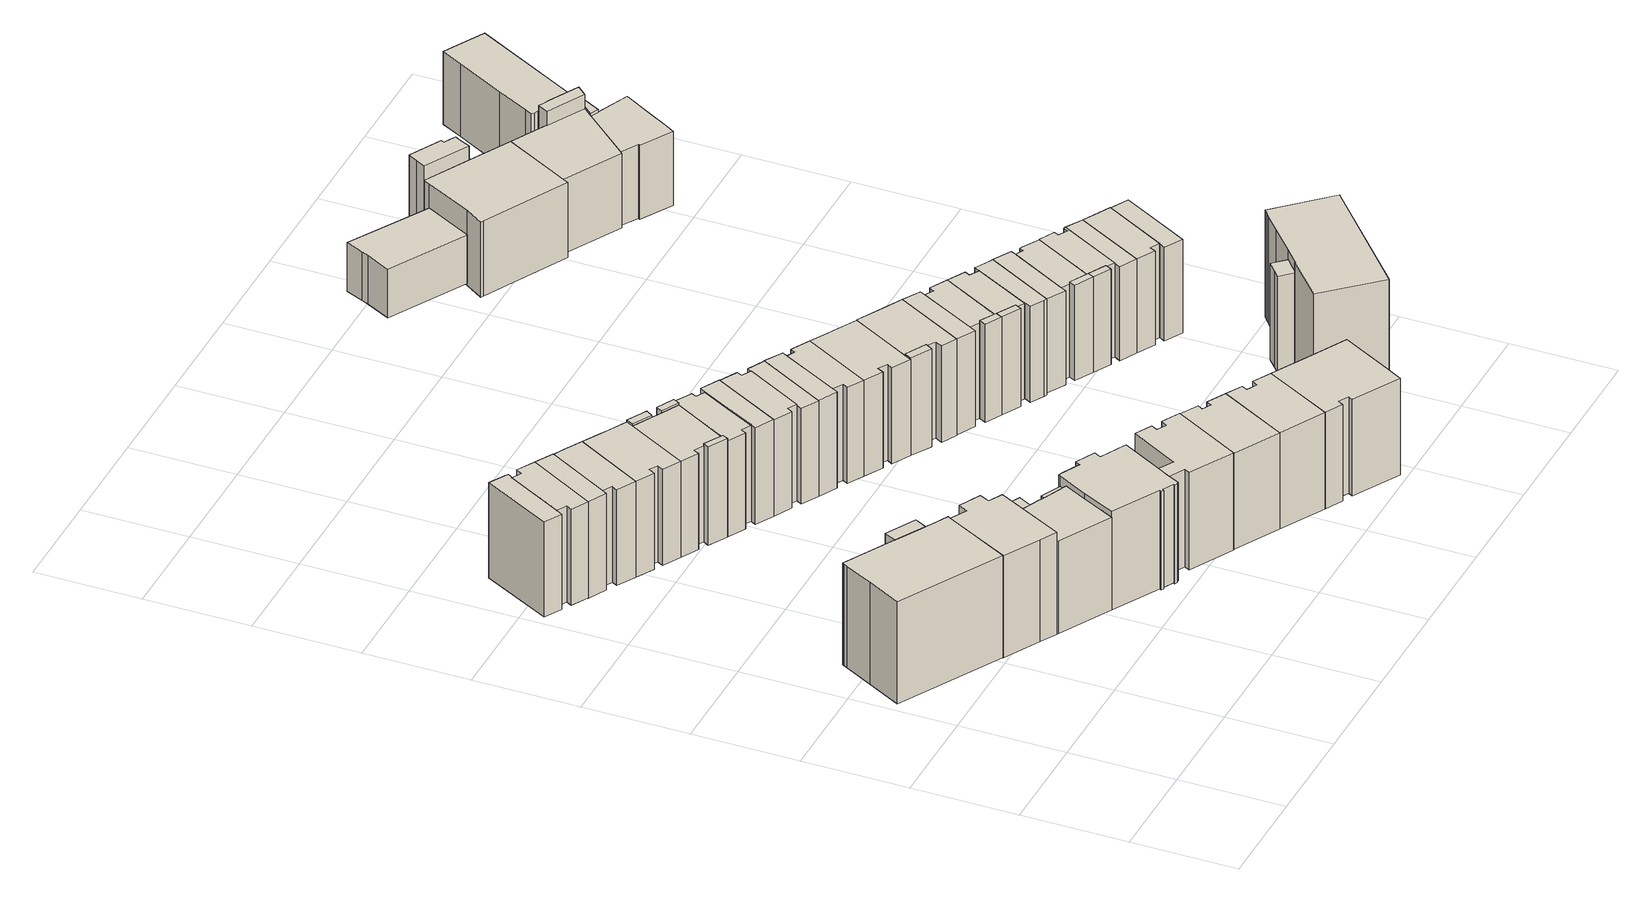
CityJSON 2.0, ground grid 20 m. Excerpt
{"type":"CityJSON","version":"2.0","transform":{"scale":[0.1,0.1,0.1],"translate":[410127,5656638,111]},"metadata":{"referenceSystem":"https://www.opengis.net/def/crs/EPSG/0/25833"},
"CityObjects":{
"building1":{"type":"Building","attributes":{"Gemeindeschluessel":14612000,"Geometrietyp2DReferenz":"3000","function":"31001_9998","roofType":"9999"},"children":["building1-1","building1-2"]},
"building1-1":{"type":"BuildingPart","attributes":{"Dachtyp_tdc":"tdcPolyFlatRoof","Dachneigung":0,"QualitaetDacherkennung":39,"Geometrietyp2DReferenz":"3000","measuredHeight":20.77,"roofType":"1000"},"parents":["building1"],"geometry":[{"type":"Solid","lod":"1","boundaries":[[[[0,1,2,3]],[[4,5,6,7]],[[2,5,4,3]],[[1,6,5,2]],[[0,7,6,1]],[[3,4,7,0]]]]}]},
"building1-2":{"type":"BuildingPart","attributes":{"Dachtyp_tdc":"tdcGableRoof","Dachneigung":35.27,"QualitaetDacherkennung":71,"Geometrietyp2DReferenz":"3000","measuredHeight":23.4,"roofType":"3100"},"parents":["building1"],"geometry":[{"type":"Solid","lod":"1","boundaries":[[[[8,9,10,11,12,13,14,15,16,17,0,3,18,19]],[[20,21,22,4,7,23,24,25,26,27,28,29,30,31]],[[19,21,20,8]],[[18,22,21,19]],[[3,4,22,18]],[[0,7,4,3]],[[17,23,7,0]],[[16,24,23,17]],[[15,25,24,16]],[[14,26,25,15]],[[13,27,26,14]],[[12,28,27,13]],[[11,29,28,12]],[[10,30,29,11]],[[9,31,30,10]],[[8,20,31,9]]]]}]},
"building2":{"type":"Building","attributes":{"Dachtyp_tdc":"tdcFreeFormRoof","Gemeindeschluessel":14612000,"Dachneigung":32.31,"QualitaetDacherkennung":69,"Geometrietyp2DReferenz":"3000","measuredHeight":23.55,"function":"31001_9998","roofType":"5000"},"geometry":[{"type":"Solid","lod":"1","boundaries":[[[[32,33,34,35,36,37,38,39,40]],[[41,42,43,44,45,46,47,48,49]],[[40,42,41,32]],[[39,43,42,40]],[[38,44,43,39]],[[37,45,44,38]],[[36,46,45,37]],[[35,47,46,36]],[[34,48,47,35]],[[33,49,48,34]],[[32,41,49,33]]]]}]},
"building3":{"type":"Building","attributes":{"Gemeindeschluessel":14612000,"Geometrietyp2DReferenz":"3000","function":"31001_9998","roofType":"9999"},"children":["building3-1","building3-2"]},
"building3-1":{"type":"BuildingPart","attributes":{"Dachtyp_tdc":"tdcPolyFlatRoof","Dachneigung":0,"QualitaetDacherkennung":42,"Geometrietyp2DReferenz":"3000","measuredHeight":19.45,"roofType":"1000"},"parents":["building3"],"geometry":[{"type":"Solid","lod":"1","boundaries":[[[[50,51,52,53,54,55,56,57]],[[58,59,60,61,62,63,64,65]],[[57,59,58,50]],[[56,60,59,57]],[[55,61,60,56]],[[54,62,61,55]],[[53,63,62,54]],[[52,64,63,53]],[[51,65,64,52]],[[50,58,65,51]]]]}]},
"building3-2":{"type":"BuildingPart","attributes":{"Dachtyp_tdc":"tdcPolyFlatRoof","Dachneigung":0,"QualitaetDacherkennung":59,"Geometrietyp2DReferenz":"3000","measuredHeight":19.49,"roofType":"1000"},"parents":["building3"],"geometry":[{"type":"Solid","lod":"1","boundaries":[[[[66,67,68,69,70,71,72,73,74]],[[58,65,75,76,77,78,79,80,59]],[[73,58,59,74]],[[72,65,58,73]],[[71,75,65,72]],[[70,76,75,71]],[[69,77,76,70]],[[68,78,77,69]],[[67,79,78,68]],[[66,80,79,67]],[[74,59,80,66]]]]}]},
"building4":{"type":"Building","attributes":{"Gemeindeschluessel":14612000,"Geometrietyp2DReferenz":"3000","function":"31001_9998","roofType":"9999"},"children":["building4-1","building4-2","building4-3"]},
"building4-1":{"type":"BuildingPart","attributes":{"Dachtyp_tdc":"tdcPolyFlatRoof","Dachneigung":10.09,"QualitaetDacherkennung":33,"Geometrietyp2DReferenz":"3000","measuredHeight":18.02,"roofType":"2100"},"parents":["building4"],"geometry":[{"type":"Solid","lod":"1","boundaries":[[[[81,82,83,84,85]],[[86,87,88,89,90]],[[85,87,86,81]],[[84,88,87,85]],[[83,89,88,84]],[[82,90,89,83]],[[81,86,90,82]]]]}]},
"building4-2":{"type":"BuildingPart","attributes":{"Dachtyp_tdc":"tdcPolyFlatRoof","Dachneigung":6.08,"QualitaetDacherkennung":47,"Geometrietyp2DReferenz":"3000","measuredHeight":18.14,"roofType":"2100"},"parents":["building4"],"geometry":[{"type":"Solid","lod":"1","boundaries":[[[[91,92,93,94,95,96,97,98,99,100,101]],[[102,47,103,104,105,106,107,108,109,110,111]],[[101,47,102,91]],[[100,103,47,101]],[[99,104,103,100]],[[98,105,104,99]],[[97,106,105,98]],[[96,107,106,97]],[[95,108,107,96]],[[94,109,108,95]],[[93,110,109,94]],[[92,111,110,93]],[[91,102,111,92]]]]}]},
"building4-3":{"type":"BuildingPart","attributes":{"Dachtyp_tdc":"tdcGableRoof","Dachneigung":26.46,"QualitaetDacherkennung":65,"Geometrietyp2DReferenz":"3000","measuredHeight":20.52,"roofType":"3100"},"parents":["building4"],"geometry":[{"type":"Solid","lod":"1","boundaries":[[[[112,113,114,115,116,117,118,119,120]],[[48,121,102,111,87,86,122,123,124]],[[120,121,48,112]],[[119,102,121,120]],[[118,111,102,119]],[[117,87,111,118]],[[116,86,87,117]],[[115,122,86,116]],[[114,123,122,115]],[[113,124,123,114]],[[112,48,124,113]]]]}]},
"building5":{"type":"Building","attributes":{"Gemeindeschluessel":14612000,"Geometrietyp2DReferenz":"3000","function":"31001_9998","roofType":"9999"},"children":["building5-1","building5-2"]},
"building5-1":{"type":"BuildingPart","attributes":{"Dachtyp_tdc":"tdcPolyFlatRoof","Dachneigung":0,"QualitaetDacherkennung":44,"Geometrietyp2DReferenz":"3000","measuredHeight":19.54,"roofType":"1000"},"parents":["building5"],"geometry":[{"type":"Solid","lod":"1","boundaries":[[[[69,68,125,126,127]],[[128,129,130,131,132]],[[127,129,128,69]],[[126,130,129,127]],[[125,131,130,126]],[[68,132,131,125]],[[69,128,132,68]]]]}]},
"building5-2":{"type":"BuildingPart","attributes":{"Dachtyp_tdc":"tdcPolyFlatRoof","Dachneigung":0,"QualitaetDacherkennung":51,"Geometrietyp2DReferenz":"3000","measuredHeight":19.5,"roofType":"1000"},"parents":["building5"],"geometry":[{"type":"Solid","lod":"1","boundaries":[[[[133,134,135,136,137,138,139]],[[140,141,142,130,129,143,144]],[[139,141,140,133]],[[138,142,141,139]],[[137,130,142,138]],[[136,129,130,137]],[[135,143,129,136]],[[134,144,143,135]],[[133,140,144,134]]]]}]},
"building6":{"type":"Building","attributes":{"Dachtyp_tdc":"tdcGableRoof","Gemeindeschluessel":14612000,"Dachneigung":28.45,"QualitaetDacherkennung":68,"Geometrietyp2DReferenz":"3000","measuredHeight":22.3,"function":"31001_9998","roofType":"3100"},"geometry":[{"type":"Solid","lod":"1","boundaries":[[[[145,146,147,148,149,150,151,152,153,154,155,156,157,158,159,160,161,162,163,164,165,166,167]],[[168,169,170,171,172,173,174,175,176,123,177,90,178,179,180,181,182,183,184,185,186,187,188]],[[167,169,168,145]],[[166,170,169,167]],[[165,171,170,166]],[[164,172,171,165]],[[163,173,172,164]],[[162,174,173,163]],[[161,175,174,162]],[[160,176,175,161]],[[159,123,176,160]],[[158,177,123,159]],[[157,90,177,158]],[[156,178,90,157]],[[155,179,178,156]],[[154,180,179,155]],[[153,181,180,154]],[[152,182,181,153]],[[151,183,182,152]],[[150,184,183,151]],[[149,185,184,150]],[[148,186,185,149]],[[147,187,186,148]],[[146,188,187,147]],[[145,168,188,146]]]]}]},
"building7":{"type":"Building","attributes":{"Dachtyp_tdc":"tdcPolyFlatRoof","Gemeindeschluessel":14612000,"Dachneigung":0,"QualitaetDacherkennung":43,"Geometrietyp2DReferenz":"3000","measuredHeight":19.49,"function":"31001_9998","roofType":"1000"},"geometry":[{"type":"Solid","lod":"1","boundaries":[[[[189,190,191,192,134,133,193,194,195,196]],[[197,198,199,200,201,140,144,202,203,204]],[[196,198,197,189]],[[195,199,198,196]],[[194,200,199,195]],[[193,201,200,194]],[[133,140,201,193]],[[134,144,140,133]],[[192,202,144,134]],[[191,203,202,192]],[[190,204,203,191]],[[189,197,204,190]]]]}]},
"building8":{"type":"Building","attributes":{"Gemeindeschluessel":14612000,"Geometrietyp2DReferenz":"3000","function":"31001_9998","roofType":"9999"},"children":["building8-1","building8-2","building8-3","building8-4"]},
"building8-1":{"type":"BuildingPart","attributes":{"Dachtyp_tdc":"tdcPolyFlatRoof","Dachneigung":0,"QualitaetDacherkennung":64,"Geometrietyp2DReferenz":"3000","measuredHeight":19.55,"roofType":"1000"},"parents":["building8"],"geometry":[{"type":"Solid","lod":"1","boundaries":[[[[205,206,207,208,209,210,189,211,212]],[[213,214,215,197,216,217,218,219,220]],[[212,214,213,205]],[[211,215,214,212]],[[189,197,215,211]],[[210,216,197,189]],[[209,217,216,210]],[[208,218,217,209]],[[207,219,218,208]],[[206,220,219,207]],[[205,213,220,206]]]]}]},
"building8-2":{"type":"BuildingPart","attributes":{"Dachtyp_tdc":"tdcPolyFlatRoof","Dachneigung":7.42,"QualitaetDacherkennung":35,"Geometrietyp2DReferenz":"3000","measuredHeight":20.05,"roofType":"2100"},"parents":["building8"],"geometry":[{"type":"Solid","lod":"1","boundaries":[[[[221,222,223,224,225]],[[226,217,216,204,227]],[[225,217,226,221]],[[224,216,217,225]],[[223,204,216,224]],[[222,227,204,223]],[[221,226,227,222]]]]}]},
"building8-3":{"type":"BuildingPart","attributes":{"Dachtyp_tdc":"tdcPolyFlatRoof","Dachneigung":9,"QualitaetDacherkennung":32,"Geometrietyp2DReferenz":"3000","measuredHeight":20.08,"roofType":"2100"},"parents":["building8"],"geometry":[{"type":"Solid","lod":"1","boundaries":[[[[228,229,230,231]],[[232,213,220,233]],[[231,213,232,228]],[[230,220,213,231]],[[229,233,220,230]],[[228,232,233,229]]]]}]},
"building8-4":{"type":"BuildingPart","attributes":{"Dachtyp_tdc":"tdcPolyFlatRoof","Dachneigung":7.93,"QualitaetDacherkennung":36,"Geometrietyp2DReferenz":"3000","measuredHeight":20.02,"roofType":"2100"},"parents":["building8"],"geometry":[{"type":"Solid","lod":"1","boundaries":[[[[234,235,236,237]],[[238,219,218,239]],[[237,219,238,234]],[[236,218,219,237]],[[235,239,218,236]],[[234,238,239,235]]]]}]},
"building9":{"type":"Building","attributes":{"Dachtyp_tdc":"tdcFreeFormRoof","Gemeindeschluessel":14612000,"Dachneigung":18.69,"QualitaetDacherkennung":14,"Geometrietyp2DReferenz":"3000","measuredHeight":20.58,"function":"31001_9998","roofType":"5000"},"geometry":[{"type":"Solid","lod":"1","boundaries":[[[[240,241,242,243,244,245,246,247,248,249,250,251]],[[252,253,254,255,256,257,258,259,260,261,262,263]],[[251,253,252,240]],[[250,254,253,251]],[[249,255,254,250]],[[248,256,255,249]],[[247,257,256,248]],[[246,258,257,247]],[[245,259,258,246]],[[244,260,259,245]],[[243,261,260,244]],[[242,262,261,243]],[[241,263,262,242]],[[240,252,263,241]]]]}]},
"building10":{"type":"Building","attributes":{"Gemeindeschluessel":14612000,"Geometrietyp2DReferenz":"3000","function":"31001_9998","roofType":"9999"},"children":["building10-1","building10-2"]},
"building10-1":{"type":"BuildingPart","attributes":{"Dachtyp_tdc":"tdcPolyFlatRoof","Dachneigung":0,"QualitaetDacherkennung":35,"Geometrietyp2DReferenz":"3000","measuredHeight":19.64,"roofType":"1000"},"parents":["building10"],"geometry":[{"type":"Solid","lod":"1","boundaries":[[[[264,265,266,267,268,269,270]],[[271,272,273,274,275,276,277]],[[270,272,271,264]],[[269,273,272,270]],[[268,274,273,269]],[[267,275,274,268]],[[266,276,275,267]],[[265,277,276,266]],[[264,271,277,265]]]]}]},
"building10-2":{"type":"BuildingPart","attributes":{"Dachtyp_tdc":"tdcPolyFlatRoof","Dachneigung":0,"QualitaetDacherkennung":57,"Geometrietyp2DReferenz":"3000","measuredHeight":19.51,"roofType":"1000"},"parents":["building10"],"geometry":[{"type":"Solid","lod":"1","boundaries":[[[[278,279,280,281,282,283,284,285,286,287]],[[273,288,289,233,238,290,291,292,275,274]],[[287,288,273,278]],[[286,289,288,287]],[[285,233,289,286]],[[284,238,233,285]],[[283,290,238,284]],[[282,291,290,283]],[[281,292,291,282]],[[280,275,292,281]],[[279,274,275,280]],[[278,273,274,279]]]]}]},
"building11":{"type":"Building","attributes":{"Dachtyp_tdc":"tdcPolyFlatRoof","Gemeindeschluessel":14612000,"Dachneigung":0,"QualitaetDacherkennung":51,"Geometrietyp2DReferenz":"3000","measuredHeight":19.53,"function":"31001_9998","roofType":"1000"},"geometry":[{"type":"Solid","lod":"1","boundaries":[[[[293,294,295,296,297,298,299,300]],[[301,302,303,304,305,306,307,308]],[[300,302,301,293]],[[299,303,302,300]],[[298,304,303,299]],[[297,305,304,298]],[[296,306,305,297]],[[295,307,306,296]],[[294,308,307,295]],[[293,301,308,294]]]]}]},
"building12":{"type":"Building","attributes":{"Gemeindeschluessel":14612000,"Geometrietyp2DReferenz":"3000","function":"31001_9998","roofType":"9999"},"children":["building12-1","building12-2"]},
"building12-1":{"type":"BuildingPart","attributes":{"Dachtyp_tdc":"tdcPolyFlatRoof","Dachneigung":0,"QualitaetDacherkennung":42,"Geometrietyp2DReferenz":"3000","measuredHeight":19.48,"roofType":"1000"},"parents":["building12"],"geometry":[{"type":"Solid","lod":"1","boundaries":[[[[309,310,311,312,313,314,315]],[[316,317,318,319,320,321,322]],[[314,317,316,315]],[[313,318,317,314]],[[312,319,318,313]],[[311,320,319,312]],[[310,321,320,311]],[[309,322,321,310]],[[315,316,322,309]]]]}]},
"building12-2":{"type":"BuildingPart","attributes":{"Dachtyp_tdc":"tdcPolyFlatRoof","Dachneigung":0,"QualitaetDacherkennung":58,"Geometrietyp2DReferenz":"3000","measuredHeight":19.56,"roofType":"1000"},"parents":["building12"],"geometry":[{"type":"Solid","lod":"1","boundaries":[[[[323,324,325,326,327,328,329,330,331]],[[277,332,333,334,316,322,335,336,271]],[[331,332,277,323]],[[330,333,332,331]],[[329,334,333,330]],[[328,316,334,329]],[[327,322,316,328]],[[326,335,322,327]],[[325,336,335,326]],[[324,271,336,325]],[[323,277,271,324]]]]}]},
"building13":{"type":"Building","attributes":{"Dachtyp_tdc":"tdcPolyFlatRoof","Gemeindeschluessel":14612000,"Dachneigung":0,"QualitaetDacherkennung":50,"Geometrietyp2DReferenz":"3000","measuredHeight":19.52,"function":"31001_9998","roofType":"1000"},"geometry":[{"type":"Solid","lod":"1","boundaries":[[[[337,295,294,338,339,340,341,342]],[[343,344,345,346,347,348,308,307]],[[342,344,343,337]],[[341,345,344,342]],[[340,346,345,341]],[[339,347,346,340]],[[338,348,347,339]],[[294,308,348,338]],[[295,307,308,294]],[[337,343,307,295]]]]}]},
"building14":{"type":"Building","attributes":{"Gemeindeschluessel":14612000,"Geometrietyp2DReferenz":"3000","function":"31001_9998","roofType":"9999"},"children":["building14-1","building14-2"]},
"building14-1":{"type":"BuildingPart","attributes":{"Dachtyp_tdc":"tdcPolyFlatRoof","Dachneigung":0,"QualitaetDacherkennung":56,"Geometrietyp2DReferenz":"3000","measuredHeight":19.5,"roofType":"1000"},"parents":["building14"],"geometry":[{"type":"Solid","lod":"1","boundaries":[[[[349,350,351,352,353,354,355,356,357]],[[358,359,360,361,362,363,364,365,366]],[[357,359,358,349]],[[356,360,359,357]],[[355,361,360,356]],[[354,362,361,355]],[[353,363,362,354]],[[352,364,363,353]],[[351,365,364,352]],[[350,366,365,351]],[[349,358,366,350]]]]}]},
"building14-2":{"type":"BuildingPart","attributes":{"Dachtyp_tdc":"tdcPolyFlatRoof","Dachneigung":0,"QualitaetDacherkennung":42,"Geometrietyp2DReferenz":"3000","measuredHeight":19.55,"roofType":"1000"},"parents":["building14"],"geometry":[{"type":"Solid","lod":"1","boundaries":[[[[367,368,369,370,371,372,373]],[[319,374,375,362,361,376,320]],[[373,374,319,367]],[[372,375,374,373]],[[371,362,375,372]],[[370,361,362,371]],[[369,376,361,370]],[[368,320,376,369]],[[367,319,320,368]]]]}]},
"building15":{"type":"Building","attributes":{"Gemeindeschluessel":14612000,"Dachtyp_tdc":"tdcPolyFlatRoof","Dachneigung":0,"QualitaetDacherkennung":46,"Geometrietyp2DReferenz":"3000","measuredHeight":19.52,"function":"31001_9998","roofType":"1000"},"geometry":[{"type":"Solid","lod":"1","boundaries":[[[[377,378,379,380,350,349,381,382,383,384]],[[385,386,387,388,389,358,366,390,391,392]],[[384,386,385,377]],[[383,387,386,384]],[[382,388,387,383]],[[381,389,388,382]],[[349,358,389,381]],[[350,366,358,349]],[[380,390,366,350]],[[379,391,390,380]],[[378,392,391,379]],[[377,385,392,378]]]]}]},
"building16":{"type":"Building","attributes":{"Dachtyp_tdc":"tdcPolyFlatRoof","Gemeindeschluessel":14612000,"Dachneigung":0,"QualitaetDacherkennung":45,"Geometrietyp2DReferenz":"3000","measuredHeight":19.58,"function":"31001_9998","roofType":"1000"},"geometry":[{"type":"Solid","lod":"1","boundaries":[[[[393,394,395,396,397,398,339,338,399,400,401,402]],[[403,404,405,406,407,348,347,408,409,410,411,412]],[[402,404,403,393]],[[401,405,404,402]],[[400,406,405,401]],[[399,407,406,400]],[[338,348,407,399]],[[339,347,348,338]],[[398,408,347,339]],[[397,409,408,398]],[[396,410,409,397]],[[395,411,410,396]],[[394,412,411,395]],[[393,403,412,394]]]]}]},
"building17":{"type":"Building","attributes":{"Gemeindeschluessel":14612000,"Geometrietyp2DReferenz":"3000","function":"31001_9998","roofType":"9999"},"children":["building17-1","building17-2"]},
"building17-1":{"type":"BuildingPart","attributes":{"Dachtyp_tdc":"tdcPolyFlatRoof","Dachneigung":0,"QualitaetDacherkennung":53,"Geometrietyp2DReferenz":"3000","measuredHeight":19.51,"roofType":"1000"},"parents":["building17"],"geometry":[{"type":"Solid","lod":"1","boundaries":[[[[413,414,415,416,417,418,419,420,421]],[[422,423,424,425,426,392,427,428,429]],[[421,423,422,413]],[[420,424,423,421]],[[419,425,424,420]],[[418,426,425,419]],[[417,392,426,418]],[[416,427,392,417]],[[415,428,427,416]],[[414,429,428,415]],[[413,422,429,414]]]]}]},
"building17-2":{"type":"BuildingPart","attributes":{"Dachtyp_tdc":"tdcPolyFlatRoof","Dachneigung":8.53,"QualitaetDacherkennung":29,"Geometrietyp2DReferenz":"3000","measuredHeight":20.02,"roofType":"2100"},"parents":["building17"],"geometry":[{"type":"Solid","lod":"1","boundaries":[[[[430,431,432,433]],[[385,426,425,434]],[[433,426,385,430]],[[432,425,426,433]],[[431,434,425,432]],[[430,385,434,431]]]]}]},
"building18":{"type":"Building","attributes":{"Gemeindeschluessel":14612000,"Geometrietyp2DReferenz":"3000","function":"31001_9998","roofType":"9999"},"children":["building18-1","building18-2","building18-3"]},
"building18-1":{"type":"BuildingPart","attributes":{"Dachtyp_tdc":"tdcPolyFlatRoof","Dachneigung":0,"QualitaetDacherkennung":42,"Geometrietyp2DReferenz":"3000","measuredHeight":19.47,"roofType":"1000"},"parents":["building18"],"geometry":[{"type":"Solid","lod":"1","boundaries":[[[[414,413,435,436,437,438,439]],[[440,441,442,443,444,445,446]],[[439,441,440,414]],[[438,442,441,439]],[[437,443,442,438]],[[436,444,443,437]],[[435,445,444,436]],[[413,446,445,435]],[[414,440,446,413]]]]}]},
"building18-2":{"type":"BuildingPart","attributes":{"Dachtyp_tdc":"tdcPolyFlatRoof","Dachneigung":0,"QualitaetDacherkennung":58,"Geometrietyp2DReferenz":"3000","measuredHeight":19.42,"roofType":"1000"},"parents":["building18"],"geometry":[{"type":"Solid","lod":"1","boundaries":[[[[447,448,449,450,451,452,453]],[[443,454,455,456,457,458,444]],[[453,454,443,447]],[[452,455,454,453]],[[451,456,455,452]],[[450,457,456,451]],[[449,458,457,450]],[[448,444,458,449]],[[447,443,444,448]]]]}]},
"building18-3":{"type":"BuildingPart","attributes":{"Dachtyp_tdc":"tdcPolyFlatRoof","Dachneigung":8.06,"QualitaetDacherkennung":34,"Geometrietyp2DReferenz":"3000","measuredHeight":19.95,"roofType":"2100"},"parents":["building18"],"geometry":[{"type":"Solid","lod":"1","boundaries":[[[[459,460,461,462]],[[457,463,464,458]],[[462,463,457,459]],[[461,464,463,462]],[[460,458,464,461]],[[459,457,458,460]]]]}]},
"building19":{"type":"Building","attributes":{"Gemeindeschluessel":14612000,"Geometrietyp2DReferenz":"3000","function":"31001_9998","roofType":"9999"},"children":["building19-1","building19-2","building19-3"]},
"building19-1":{"type":"BuildingPart","attributes":{"Dachtyp_tdc":"tdcPolyFlatRoof","Dachneigung":12.06,"QualitaetDacherkennung":27,"Geometrietyp2DReferenz":"3000","measuredHeight":20,"roofType":"2100"},"parents":["building19"],"geometry":[{"type":"Solid","lod":"1","boundaries":[[[[462,465,466,467]],[[463,468,469,470]],[[467,468,463,462]],[[466,469,468,467]],[[465,470,469,466]],[[462,463,470,465]]]]}]},
"building19-2":{"type":"BuildingPart","attributes":{"Dachtyp_tdc":"tdcPolyFlatRoof","Dachneigung":0,"QualitaetDacherkennung":57,"Geometrietyp2DReferenz":"3000","measuredHeight":19.43,"roofType":"1000"},"parents":["building19"],"geometry":[{"type":"Solid","lod":"1","boundaries":[[[[471,472,473,474,475,451,476,477,478]],[[479,480,469,468,456,481,482,483,484]],[[478,480,479,471]],[[477,469,480,478]],[[476,468,469,477]],[[451,456,468,476]],[[475,481,456,451]],[[474,482,481,475]],[[473,483,482,474]],[[472,484,483,473]],[[471,479,484,472]]]]}]},
"building19-3":{"type":"BuildingPart","attributes":{"Dachtyp_tdc":"tdcGableRoof","Dachneigung":13.57,"QualitaetDacherkennung":36,"Geometrietyp2DReferenz":"3000","measuredHeight":19.9,"roofType":"3100"},"parents":["building19"],"geometry":[{"type":"Solid","lod":"1","boundaries":[[[[485,486,487,488,489,490,491,492,493,494,495]],[[480,479,484,496,497,498,499,500,501,502,503]],[[495,479,480,485]],[[494,484,479,495]],[[493,496,484,494]],[[492,497,496,493]],[[491,498,497,492]],[[490,499,498,491]],[[489,500,499,490]],[[488,501,500,489]],[[487,502,501,488]],[[486,503,502,487]],[[485,480,503,486]]]]}]},
"building20":{"type":"Building","attributes":{"Gemeindeschluessel":14612000,"Geometrietyp2DReferenz":"3000","function":"31001_9998","roofType":"9999"},"children":["building20-1","building20-2","building20-3"]},
"building20-1":{"type":"BuildingPart","attributes":{"Dachtyp_tdc":"tdcPolyFlatRoof","Dachneigung":10.18,"QualitaetDacherkennung":40,"Geometrietyp2DReferenz":"3000","measuredHeight":19.6,"roofType":"2100"},"parents":["building20"],"geometry":[{"type":"Solid","lod":"1","boundaries":[[[[504,505,506,507]],[[508,509,510,511]],[[507,509,508,504]],[[506,510,509,507]],[[505,511,510,506]],[[504,508,511,505]]]]}]},
"building20-2":{"type":"BuildingPart","attributes":{"Dachtyp_tdc":"tdcPolyFlatRoof","Dachneigung":0,"QualitaetDacherkennung":59,"Geometrietyp2DReferenz":"3000","measuredHeight":19.07,"roofType":"1000"},"parents":["building20"],"geometry":[{"type":"Solid","lod":"1","boundaries":[[[[512,513,514,515,516,517,518,519]],[[520,521,522,523,524,510,509,525]],[[519,521,520,512]],[[518,522,521,519]],[[517,523,522,518]],[[516,524,523,517]],[[515,510,524,516]],[[514,509,510,515]],[[513,525,509,514]],[[512,520,525,513]]]]}]},
"building20-3":{"type":"BuildingPart","attributes":{"Dachtyp_tdc":"tdcPolyFlatRoof","Dachneigung":0,"QualitaetDacherkennung":42,"Geometrietyp2DReferenz":"3000","measuredHeight":19.18,"roofType":"1000"},"parents":["building20"],"geometry":[{"type":"Solid","lod":"1","boundaries":[[[[490,489,526,527,528,529,530]],[[531,532,533,520,525,534,535]],[[530,532,531,490]],[[529,533,532,530]],[[528,520,533,529]],[[527,525,520,528]],[[526,534,525,527]],[[489,535,534,526]],[[490,531,535,489]]]]}]},
"building21":{"type":"Building","attributes":{"Gemeindeschluessel":14612000,"Geometrietyp2DReferenz":"3000","function":"31001_9998","roofType":"9999"},"children":["building21-1","building21-2","building21-3"]},
"building21-1":{"type":"BuildingPart","attributes":{"Dachtyp_tdc":"tdcPolyFlatRoof","Dachneigung":0,"QualitaetDacherkennung":67,"Geometrietyp2DReferenz":"3000","measuredHeight":19.12,"roofType":"1000"},"parents":["building21"],"geometry":[{"type":"Solid","lod":"1","boundaries":[[[[536,537,538,539,540,541,542,543,544,545]],[[546,510,524,547,548,549,550,551,552,553]],[[545,510,546,536]],[[544,524,510,545]],[[543,547,524,544]],[[542,548,547,543]],[[541,549,548,542]],[[540,550,549,541]],[[539,551,550,540]],[[538,552,551,539]],[[537,553,552,538]],[[536,546,553,537]]]]}]},
"building21-2":{"type":"BuildingPart","attributes":{"Dachtyp_tdc":"tdcPolyFlatRoof","Dachneigung":0,"QualitaetDacherkennung":43,"Geometrietyp2DReferenz":"3000","measuredHeight":19.16,"roofType":"1000"},"parents":["building21"],"geometry":[{"type":"Solid","lod":"1","boundaries":[[[[554,555,556,538,537]],[[557,553,552,558,559]],[[537,553,557,554]],[[538,552,553,537]],[[556,558,552,538]],[[555,559,558,556]],[[554,557,559,555]]]]}]},
"building21-3":{"type":"BuildingPart","attributes":{"Dachtyp_tdc":"tdcPolyFlatRoof","Dachneigung":5.61,"QualitaetDacherkennung":26,"Geometrietyp2DReferenz":"3000","measuredHeight":19.54,"roofType":"2100"},"parents":["building21"],"geometry":[{"type":"Solid","lod":"1","boundaries":[[[[560,506,505,561]],[[546,562,511,510]],[[561,562,546,560]],[[505,511,562,561]],[[506,510,511,505]],[[560,546,510,506]]]]}]},
"building22":{"type":"Building","attributes":{"name":"Stadthaus Friedrichstadt","Gemeindeschluessel":14612000,"Geometrietyp2DReferenz":"3000","function":"31001_9998","roofType":"9999"},"children":["building22-1","building22-2"]},
"building22-1":{"type":"BuildingPart","attributes":{"Dachtyp_tdc":"tdcGableRoof","Dachneigung":10.15,"QualitaetDacherkennung":10,"Geometrietyp2DReferenz":"3000","measuredHeight":24.01,"roofType":"3100"},"parents":["building22"],"geometry":[{"type":"Solid","lod":"1","boundaries":[[[[563,564,565,566,567,568,569,570,571,572,573,574]],[[575,576,577,578,579,580,581,582,583,584,585,586]],[[574,576,575,563]],[[573,577,576,574]],[[572,578,577,573]],[[571,579,578,572]],[[570,580,579,571]],[[569,581,580,570]],[[568,582,581,569]],[[567,583,582,568]],[[566,584,583,567]],[[565,585,584,566]],[[564,586,585,565]],[[563,575,586,564]]]]}]},
"building22-2":{"type":"BuildingPart","attributes":{"Dachtyp_tdc":"tdcGableRoof","Dachneigung":10.3,"QualitaetDacherkennung":55,"Geometrietyp2DReferenz":"3000","measuredHeight":19.91,"roofType":"3100"},"parents":["building22"],"geometry":[{"type":"Solid","lod":"1","boundaries":[[[[587,588,589,590,591,592,593]],[[594,576,575,595,596,597,577]],[[593,576,594,587]],[[592,575,576,593]],[[591,595,575,592]],[[590,596,595,591]],[[589,597,596,590]],[[588,577,597,589]],[[587,594,577,588]]]]}]},
"building23":{"type":"Building","attributes":{"Gemeindeschluessel":14612000,"Dachneigung":84.82,"Dachorientierung":-60.45,"MittlereTraufHoehe":121.61,"QualitaetDacherkennung":90,"ObjektHoehe":10.15,"BodenHoehe":111.75,"Geometrietyp2DReferenz":"3000","AbsoluteHoehe":121.9,"Dachflaeche":173.19,"measuredHeight":10.15,"function":"31001_9998","roofType":"3100","storeysAboveGround":3},"geometry":[{"type":"Solid","lod":"1","boundaries":[[[[598,599,600,601,602,603,604]],[[605,606,607,608,609,610,611]],[[604,606,605,598]],[[603,607,606,604]],[[602,608,607,603]],[[601,609,608,602]],[[600,610,609,601]],[[599,611,610,600]],[[598,605,611,599]]]]}]},
"building24":{"type":"Building","attributes":{"Gemeindeschluessel":14612000,"Geometrietyp2DReferenz":"3000","function":"31001_9998","roofType":"9999"},"children":["building24-1","building24-2"]},
"building24-1":{"type":"BuildingPart","attributes":{"Dachtyp_tdc":"tdcPolyFlatRoof","Dachneigung":0,"QualitaetDacherkennung":50,"Geometrietyp2DReferenz":"3000","measuredHeight":19.14,"roofType":"1000"},"parents":["building24"],"geometry":[{"type":"Solid","lod":"1","boundaries":[[[[556,555,612,613,614,615,616]],[[558,617,618,619,620,621,559]],[[616,617,558,556]],[[615,618,617,616]],[[614,619,618,615]],[[613,620,619,614]],[[612,621,620,613]],[[555,559,621,612]],[[556,558,559,555]]]]}]},
"building24-2":{"type":"BuildingPart","attributes":{"Dachtyp_tdc":"tdcPolyFlatRoof","Dachneigung":0,"QualitaetDacherkennung":39,"Geometrietyp2DReferenz":"3000","measuredHeight":19.02,"roofType":"1000"},"parents":["building24"],"geometry":[{"type":"Solid","lod":"1","boundaries":[[[[622,623,624,625,626]],[[618,627,628,629,619]],[[626,627,618,622]],[[625,628,627,626]],[[624,629,628,625]],[[623,619,629,624]],[[622,618,619,623]]]]}]},
"building25":{"type":"Building","attributes":{"Gemeindeschluessel":14612000,"Geometrietyp2DReferenz":"3000","function":"31001_9998","roofType":"9999"},"children":["building25-1","building25-2","building25-3","building25-4","building25-5","building25-6","building25-7"]},
"building25-1":{"type":"BuildingPart","attributes":{"Dachtyp_tdc":"tdcPolyFlatRoof","Dachneigung":3.02,"QualitaetDacherkennung":70,"Geometrietyp2DReferenz":"3000","measuredHeight":14.99,"roofType":"2100"},"parents":["building25"],"geometry":[{"type":"Solid","lod":"1","boundaries":[[[[630,631,632,633,634,635,636,637,638,639,640,641]],[[642,643,644,645,646,647,648,649,650,651,652,653]],[[641,643,642,630]],[[640,644,643,641]],[[639,645,644,640]],[[638,646,645,639]],[[637,647,646,638]],[[636,648,647,637]],[[635,649,648,636]],[[634,650,649,635]],[[633,651,650,634]],[[632,652,651,633]],[[631,653,652,632]],[[630,642,653,631]]]]}]},
"building25-2":{"type":"BuildingPart","attributes":{"Dachtyp_tdc":"tdcPolyFlatRoof","Dachneigung":0,"QualitaetDacherkennung":32,"Geometrietyp2DReferenz":"3000","measuredHeight":17.97,"roofType":"1000"},"parents":["building25"],"geometry":[{"type":"Solid","lod":"1","boundaries":[[[[654,655,656,657,658,659,660]],[[661,662,663,664,665,666,667]],[[660,662,661,654]],[[659,663,662,660]],[[658,664,663,659]],[[657,665,664,658]],[[656,666,665,657]],[[655,667,666,656]],[[654,661,667,655]]]]}]},
"building25-3":{"type":"BuildingPart","attributes":{"Dachtyp_tdc":"tdcPolyFlatRoof","Dachneigung":2.64,"QualitaetDacherkennung":69,"Geometrietyp2DReferenz":"3000","measuredHeight":15.56,"roofType":"2100"},"parents":["building25"],"geometry":[{"type":"Solid","lod":"1","boundaries":[[[[668,669,670,671,672,673,674,675,676]],[[677,678,679,680,681,682,683,684,685]],[[676,678,677,668]],[[675,679,678,676]],[[674,680,679,675]],[[673,681,680,674]],[[672,682,681,673]],[[671,683,682,672]],[[670,684,683,671]],[[669,685,684,670]],[[668,677,685,669]]]]}]},
"building25-4":{"type":"BuildingPart","attributes":{"Dachtyp_tdc":"tdcGableRoof","Dachneigung":43.67,"QualitaetDacherkennung":9,"Geometrietyp2DReferenz":"3000","measuredHeight":19.12,"roofType":"3100"},"parents":["building25"],"geometry":[{"type":"Solid","lod":"1","boundaries":[[[[686,687,688,689,690,691,692,693,694]],[[695,696,697,698,684,683,699,700,701]],[[694,696,695,686]],[[693,697,696,694]],[[692,698,697,693]],[[691,684,698,692]],[[690,683,684,691]],[[689,699,683,690]],[[688,700,699,689]],[[687,701,700,688]],[[686,695,701,687]]]]}]},
"building25-5":{"type":"BuildingPart","attributes":{"Dachtyp_tdc":"tdcFreeFormRoof","Dachneigung":53.65,"QualitaetDacherkennung":25,"Geometrietyp2DReferenz":"3000","measuredHeight":16.17,"roofType":"5000"},"parents":["building25"],"geometry":[{"type":"Solid","lod":"1","boundaries":[[[[702,703,704,705]],[[706,707,708,661]],[[705,707,706,702]],[[704,708,707,705]],[[703,661,708,704]],[[702,706,661,703]]]]}]},
"building25-6":{"type":"BuildingPart","attributes":{"Dachtyp_tdc":"tdcPolyFlatRoof","Dachneigung":3,"QualitaetDacherkennung":61,"Geometrietyp2DReferenz":"3000","measuredHeight":15.54,"roofType":"2100"},"parents":["building25"],"geometry":[{"type":"Solid","lod":"1","boundaries":[[[[668,709,710,711,712,713,669]],[[677,685,663,662,708,714,715]],[[669,685,677,668]],[[713,663,685,669]],[[712,662,663,713]],[[711,708,662,712]],[[710,714,708,711]],[[709,715,714,710]],[[668,677,715,709]]]]}]},
"building25-7":{"type":"BuildingPart","attributes":{"Dachtyp_tdc":"tdcPolyFlatRoof","Dachneigung":11.87,"QualitaetDacherkennung":43,"Geometrietyp2DReferenz":"3000","measuredHeight":15.28,"roofType":"2100"},"parents":["building25"],"geometry":[{"type":"Solid","lod":"1","boundaries":[[[[716,717,718,719]],[[642,653,706,667]],[[719,653,642,716]],[[718,706,653,719]],[[717,667,706,718]],[[716,642,667,717]]]]}]},
"building26":{"type":"Building","attributes":{"Gemeindeschluessel":14612000,"Geometrietyp2DReferenz":"3000","function":"31001_9998","roofType":"9999"},"children":["building26-1","building26-2","building26-3"]},
"building26-1":{"type":"BuildingPart","attributes":{"Dachtyp_tdc":"tdcPolyFlatRoof","Dachneigung":3.94,"QualitaetDacherkennung":37,"Geometrietyp2DReferenz":"3000","measuredHeight":15.33,"roofType":"2100"},"parents":["building26"],"geometry":[{"type":"Solid","lod":"1","boundaries":[[[[711,710,720,721,722,723,724,725,726]],[[727,728,729,730,731,732,733,734,735]],[[726,728,727,711]],[[725,729,728,726]],[[724,730,729,725]],[[723,731,730,724]],[[722,732,731,723]],[[721,733,732,722]],[[720,734,733,721]],[[710,735,734,720]],[[711,727,735,710]]]]}]},
"building26-2":{"type":"BuildingPart","attributes":{"Dachtyp_tdc":"tdcPolyFlatRoof","Dachneigung":3.54,"QualitaetDacherkennung":69,"Geometrietyp2DReferenz":"3000","measuredHeight":5.82,"roofType":"2100"},"parents":["building26"],"geometry":[{"type":"Solid","lod":"1","boundaries":[[[[736,737,738,739,740,741]],[[730,729,742,743,744,745]],[[741,729,730,736]],[[740,742,729,741]],[[739,743,742,740]],[[738,744,743,739]],[[737,745,744,738]],[[736,730,745,737]]]]}]},
"building26-3":{"type":"BuildingPart","attributes":{"Dachtyp_tdc":"tdcPolyFlatRoof","Dachneigung":2.99,"QualitaetDacherkennung":71,"Geometrietyp2DReferenz":"3000","measuredHeight":5.94,"roofType":"2100"},"parents":["building26"],"geometry":[{"type":"Solid","lod":"1","boundaries":[[[[740,746,747,748,749,750,751,752]],[[742,728,753,754,755,756,757,758]],[[752,728,742,740]],[[751,753,728,752]],[[750,754,753,751]],[[749,755,754,750]],[[748,756,755,749]],[[747,757,756,748]],[[746,758,757,747]],[[740,742,758,746]]]]}]}
},
"vertices":[
[227,556,223],[239,579,223],[182,610,223],[170,588,223],[170,588,16],[182,610,16],[239,579,16],[227,556,16],
[74,641,223],[72,637,223],[68,630,223],[39,576,223],[4,511,223],[200,403,223],[235,469,223],[267,529,223],[269,533,223],[239,549,223],[97,628,223],[82,636,223],[74,641,16],[82,636,16],[97,628,16],[239,549,16],[269,533,16],[267,529,16],[235,469,16],[200,403,16],[4,511,16],[39,576,16],[68,630,16],[72,637,16],
[200,403,222],[269,365,222],[300,348,222],[366,476,222],[340,490,222],[349,509,222],[308,530,222],[298,512,222],[267,529,222],[200,403,15],[267,529,15],[298,512,15],[308,530,15],[349,509,15],[340,490,15],[366,476,15],[300,348,15],[269,365,15],
[113,1261,201],[114,1260,201],[120,1271,201],[115,1274,201],[85,1291,201],[16,1160,201],[48,1142,201],[54,1153,201],[113,1261,7],[54,1153,7],[48,1142,7],[16,1160,7],[85,1291,7],[115,1274,7],[120,1271,7],[114,1260,7],
[72,1143,202],[66,1133,202],[98,1115,202],[170,1244,202],[137,1263,202],[131,1251,202],[114,1260,202],[113,1261,202],[54,1153,202],[131,1251,7],[137,1263,7],[170,1244,7],[98,1115,7],[66,1133,7],[72,1143,7],
[457,399,194],[464,413,194],[426,431,194],[423,425,194],[408,420,194],[457,399,15],[408,420,15],[423,425,15],[426,431,15],[464,413,15],
[351,446,194],[401,424,194],[396,441,194],[397,443,194],[400,449,194],[404,456,194],[407,462,194],[385,473,194],[372,480,194],[369,482,194],[366,476,194],[351,446,15],[369,482,15],[372,480,15],[385,473,15],[407,462,15],[404,456,15],[400,449,15],[397,443,15],[396,441,15],[401,424,15],
[300,348,203],[304,346,203],[402,292,203],[429,344,203],[457,399,203],[408,420,203],[401,424,203],[351,446,203],[325,396,203],[325,396,15],[429,344,15],[402,292,15],[304,346,15],
[132,1097,202],[138,1107,202],[204,1225,202],[170,1244,6],[204,1225,6],[138,1107,6],[132,1097,6],[98,1115,6],
[186,1067,201],[258,1196,201],[224,1215,201],[204,1225,201],[138,1107,201],[157,1097,201],[151,1086,201],[186,1067,6],[151,1086,6],[157,1097,6],[224,1215,6],[258,1196,6],
[525,224,215],[538,250,215],[553,276,215],[558,286,215],[592,348,215],[588,351,215],[543,374,215],[550,387,215],[513,406,215],[508,396,215],[473,414,215],[466,417,215],[464,413,215],[434,355,215],[402,292,215],[491,243,215],[489,240,215],[494,237,215],[496,240,215],[517,229,215],[515,226,215],[520,224,215],[522,226,215],[525,224,15],[522,226,15],[520,224,15],[515,226,15],[517,229,15],[496,240,15],[494,237,15],[489,240,15],[491,243,15],[434,355,15],[466,417,15],[473,414,15],[508,396,15],[513,406,15],[550,387,15],[543,374,15],[588,351,15],[592,348,15],[558,286,15],[553,276,15],[538,250,15],
[270,1021,201],[341,1150,201],[308,1168,201],[288,1179,201],[220,1048,201],[227,1060,201],[242,1051,201],[236,1039,201],[270,1021,6],[236,1039,6],[242,1051,6],[227,1060,6],[220,1048,6],[288,1179,6],[308,1168,6],[341,1150,6],
[327,1004,201],[362,984,201],[421,1090,201],[388,1107,201],[370,1117,201],[334,1136,201],[303,1003,201],[309,1014,201],[327,1004,6],[309,1014,6],[303,1003,6],[334,1136,6],[370,1117,6],[388,1107,6],[421,1090,6],[362,984,6],
[378,1130,205],[369,1135,205],[341,1150,205],[334,1136,205],[370,1117,205],[378,1130,6],[369,1135,6],
[321,993,206],[356,973,206],[362,984,206],[327,1004,206],[321,993,6],[356,973,6],
[428,1102,205],[395,1119,205],[388,1107,205],[421,1090,205],[428,1102,6],[395,1119,6],
[566,222,210],[649,177,210],[720,306,210],[686,324,210],[679,312,210],[661,322,210],[667,334,210],[636,351,210],[585,258,210],[553,276,210],[538,250,210],[571,232,210],[566,222,12],[571,232,12],[538,250,12],[553,276,12],[585,258,12],[636,351,12],[667,334,12],[661,322,12],[679,312,12],[686,324,12],[720,306,12],[649,177,12],
[442,926,203],[513,1056,203],[478,1075,203],[473,1065,203],[443,1010,203],[414,955,203],[408,945,203],[442,926,6],[408,945,6],[414,955,6],[443,1010,6],[473,1065,6],[478,1075,6],[513,1056,6],
[414,955,201],[443,1010,201],[473,1065,201],[456,1074,201],[461,1084,201],[458,1085,201],[428,1102,201],[356,973,201],[390,955,201],[396,965,201],[396,965,6],[390,955,6],[458,1085,6],[461,1084,6],[456,1074,6],
[649,177,209],[735,130,209],[805,259,209],[770,278,209],[765,268,209],[748,277,209],[754,287,209],[720,306,209],[649,177,13],[720,306,13],[754,287,13],[748,277,13],[765,268,13],[770,278,13],[805,259,13],[735,130,13],
[500,909,201],[494,898,201],[526,880,201],[597,1010,201],[566,1026,201],[565,1027,201],[560,1018,201],[560,1018,6],[565,1027,6],[566,1026,6],[597,1010,6],[526,880,6],[494,898,6],[500,909,6],
[513,1056,202],[442,926,202],[477,908,202],[483,918,202],[500,909,202],[560,1018,202],[542,1028,202],[547,1038,202],[544,1039,202],[544,1039,6],[547,1038,6],[542,1028,6],[483,918,6],[477,908,6],
[836,242,209],[820,84,209],[890,213,209],[856,232,209],[850,221,209],[830,231,209],[836,242,13],[830,231,13],[850,221,13],[856,232,13],[890,213,13],[820,84,13],
[611,835,201],[682,964,201],[650,981,201],[646,983,201],[642,974,201],[625,982,201],[567,873,201],[586,862,201],[580,852,201],[611,835,6],[580,852,6],[586,862,6],[567,873,6],[625,982,6],[642,974,6],[646,983,6],[650,981,6],[682,964,6],
[597,1010,202],[526,880,202],[561,862,202],[567,873,202],[625,982,202],[630,991,202],[628,992,202],[628,992,6],[630,991,6],[561,862,6],
[698,787,201],[769,916,201],[735,935,201],[714,946,201],[646,815,201],[652,827,201],[670,817,201],[663,806,201],[698,787,6],[663,806,6],[670,817,6],[652,827,6],[646,815,6],[714,946,6],[735,935,6],[769,916,6],
[962,8,209],[981,42,209],[1032,136,209],[963,173,209],[950,180,209],[925,194,209],[853,66,209],[859,77,209],[878,66,209],[873,57,209],[962,8,13],[873,57,13],[878,66,13],[859,77,13],[853,66,13],[925,194,13],[950,180,13],[963,173,13],[1032,136,13],[981,42,13],
[783,740,202],[854,870,202],[818,889,202],[798,900,202],[769,916,202],[705,800,202],[744,779,202],[762,769,202],[754,755,202],[783,740,6],[754,755,6],[762,769,6],[744,779,6],[705,800,6],[798,900,6],[818,889,6],[854,870,6],
[698,787,205],[736,765,205],[744,779,205],[705,800,205],[736,765,6],
[818,721,202],[825,734,202],[882,842,202],[887,851,202],[885,852,202],[854,870,7],[885,852,7],[887,851,7],[882,842,7],[825,734,7],[818,721,7],[783,740,7],
[882,842,201],[825,734,201],[843,724,201],[874,707,201],[938,824,201],[905,842,201],[900,832,201],[900,832,7],[905,842,7],[938,824,7],[874,707,7],[843,724,7],
[874,707,206],[843,724,206],[836,711,206],[867,694,206],[867,694,7],[836,711,7],
[903,675,206],[909,687,206],[873,707,206],[873,707,7],[909,687,7],[903,675,7],
[984,786,201],[983,786,201],[966,796,201],[971,806,201],[969,807,201],[873,707,201],[909,687,201],[926,678,201],[984,786,7],[926,678,7],[969,807,7],[971,806,7],[966,796,7],[983,786,7],
[926,678,202],[927,678,202],[920,665,202],[946,651,202],[951,648,202],[1022,778,202],[1015,781,202],[990,795,202],[989,796,202],[983,786,202],[984,786,202],[989,796,7],[990,795,7],[1015,781,7],[1022,778,7],[951,648,7],[946,651,7],[920,665,7],[927,678,7],
[1003,620,205],[1038,601,205],[1044,613,205],[1009,632,205],[1003,620,11],[1009,632,11],[1044,613,11],[1038,601,11],
[1052,750,201],[992,641,201],[1009,632,201],[1044,613,201],[1108,730,201],[1075,749,201],[1072,750,201],[1068,742,201],[1052,750,11],[1068,742,11],[1072,750,11],[1075,749,11],[1108,730,11],[992,641,11],
[986,629,202],[992,641,202],[1052,750,202],[1056,759,202],[1054,760,202],[1022,778,11],[1054,760,11],[1056,759,11],[986,629,11],[951,648,11],
[1077,595,202],[1094,586,202],[1158,704,202],[1154,705,202],[1150,696,202],[1132,706,202],[1137,715,202],[1135,716,202],[1108,730,202],[1044,613,202],[1077,595,11],[1135,716,11],[1137,715,11],[1132,706,11],[1150,696,11],[1154,705,11],[1158,704,11],[1094,586,11],
[1087,574,202],[1119,557,202],[1189,686,202],[1087,574,11],[1189,686,11],[1119,557,11],
[1077,595,205],[1071,583,205],[1071,583,11],
[1181,296,227],[1109,230,227],[1198,131,227],[1385,298,227],[1395,306,227],[1304,403,227],[1302,401,227],[1296,396,227],[1288,389,227],[1259,363,227],[1213,321,227],[1182,294,227],[1181,296,9],[1182,294,9],[1213,321,9],[1259,363,9],[1288,389,9],[1296,396,9],[1302,401,9],[1304,403,9],[1395,306,9],[1385,298,9],[1198,131,9],[1109,230,9],
[1195,306,206],[1213,321,206],[1191,345,206],[1174,329,206],[1161,318,206],[1181,296,206],[1182,294,206],[1195,306,9],[1161,318,9],[1174,329,9],[1191,345,9],
[720,1750,107],[866,1669,107],[890,1713,107],[913,1758,107],[765,1844,107],[750,1810,107],[744,1796,107],[720,1750,8],[744,1796,8],[750,1810,8],[765,1844,8],[913,1758,8],[890,1713,8],[866,1669,8],
[1153,538,202],[1158,549,202],[1176,540,202],[1241,658,202],[1220,669,202],[1220,669,11],[1241,658,11],[1176,540,11],[1158,549,11],[1153,538,11],
[1241,658,201],[1176,540,201],[1170,529,201],[1204,510,201],[1275,640,201],[1275,640,11],[1204,510,11],[1170,529,11],
[1191,1677,152],[1252,1643,152],[1263,1664,152],[1270,1677,152],[1363,1852,152],[1286,1894,152],[1264,1853,152],[1214,1760,152],[1182,1699,152],[1175,1686,152],[1181,1682,152],[1188,1678,152],[1191,1677,4],[1188,1678,4],[1181,1682,4],[1175,1686,4],[1182,1699,4],[1214,1760,4],[1264,1853,4],[1286,1894,4],[1363,1852,4],[1270,1677,4],[1263,1664,4],[1252,1643,4],
[1237,1626,184],[1181,1656,184],[1170,1661,184],[1163,1665,184],[1161,1666,184],[1151,1646,184],[1221,1608,184],[1237,1626,4],[1221,1608,4],[1151,1646,4],[1161,1666,4],[1163,1665,4],[1170,1661,4],[1181,1656,4],
[1015,1558,156],[1082,1683,156],[1004,1725,156],[920,1770,156],[913,1758,156],[866,1669,156],[843,1634,156],[849,1631,156],[1009,1547,156],[1015,1558,4],[1009,1547,4],[849,1631,4],[843,1634,4],[866,1669,4],[913,1758,4],[920,1770,4],[1004,1725,4],[1082,1683,4],
[997,1768,185],[1000,1774,185],[940,1806,185],[930,1788,185],[920,1770,185],[1004,1725,185],[1012,1743,185],[1019,1756,185],[1010,1761,185],[997,1768,4],[1010,1761,4],[1019,1756,4],[1012,1743,4],[930,1788,4],[940,1806,4],[1000,1774,4],
[1241,1623,161],[1237,1626,161],[1205,1590,161],[1220,1583,161],[1241,1623,4],[1220,1583,4],[1205,1590,4],
[1124,1498,156],[1127,1502,156],[1205,1590,156],[1221,1608,156],[1151,1646,156],[1127,1502,4],[1124,1498,4],
[1191,1677,155],[1181,1656,155],[1241,1623,155],[1252,1643,155],
[1159,1483,156],[1157,1480,156],[1217,1445,156],[1229,1464,156],[1250,1502,156],[1282,1557,156],[1220,1583,156],[1205,1590,6],[1220,1583,6],[1282,1557,6],[1250,1502,6],[1229,1464,6],[1217,1445,6],[1157,1480,6],[1159,1483,6],[1127,1502,6],
[1250,1502,63],[1280,1499,63],[1282,1531,63],[1293,1529,63],[1295,1552,63],[1282,1557,63],[1295,1552,6],[1293,1529,6],[1282,1531,6],[1280,1499,6],
[1302,1641,63],[1280,1655,63],[1280,1660,63],[1280,1672,63],[1270,1677,63],[1263,1664,63],[1220,1583,63],[1263,1664,6],[1270,1677,6],[1280,1672,6],[1280,1660,6],[1280,1655,6],[1302,1641,6]
]}
